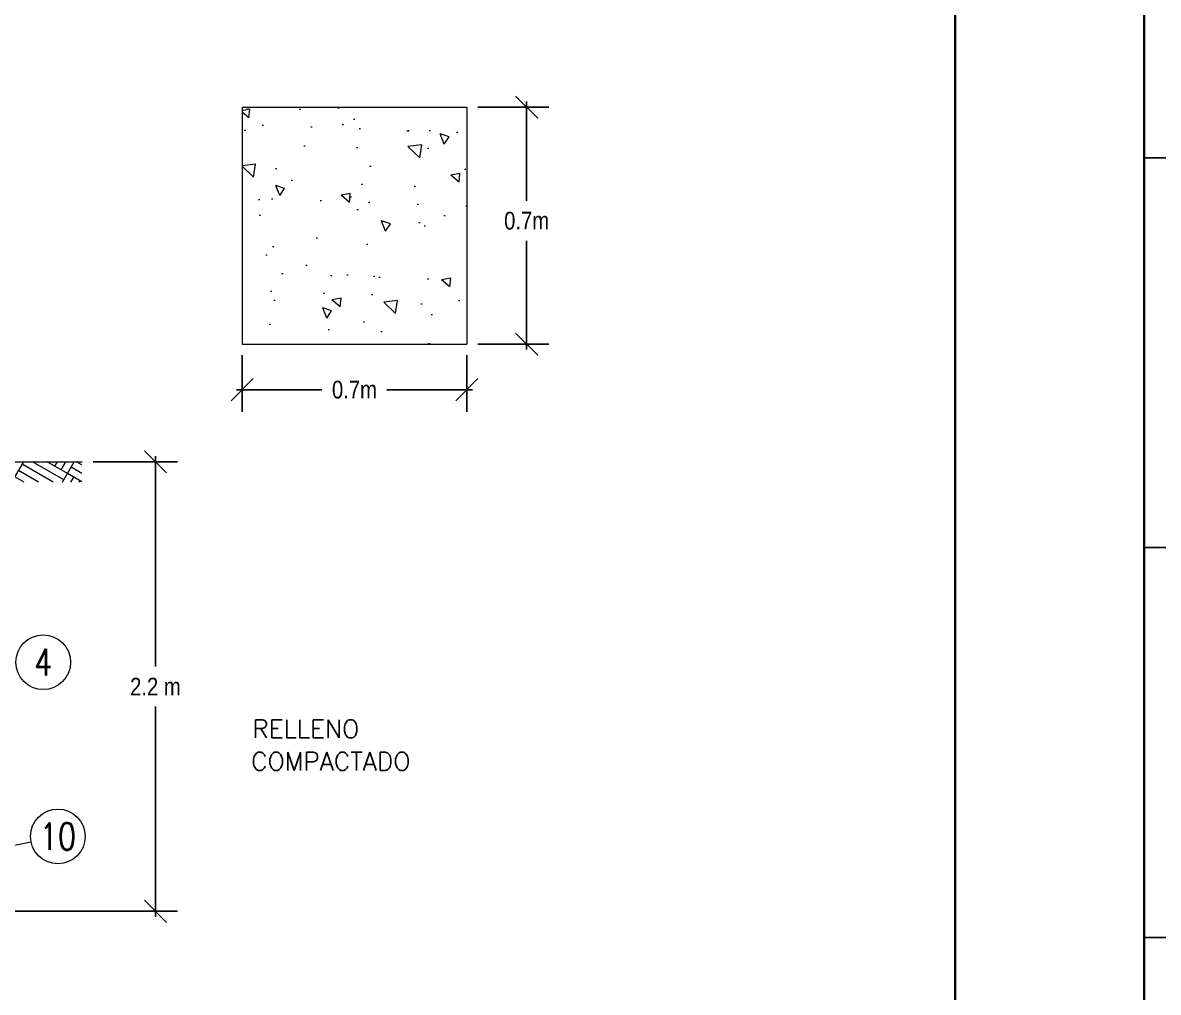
# Model space of a CAD drawing. Header units: millimetres. Extents: x 1804 to 3757, y 2643 to 7323.
# Drawn here: x 2133.9 to 2236.7, y 2748.1 to 2835.9 of the extents above; entities that cross this region are included whole.
import ezdxf
from ezdxf.enums import TextEntityAlignment as Align

# ---------------------------------------------------------------- set-up
doc = ezdxf.new("R2010")
doc.units = ezdxf.units.MM
doc.layers.add('_Cajetin Linea 2', color=2, linetype='Continuous')
doc.layers.add('TEXTO', color=7, linetype='Continuous')
for name, color, linetype, lineweight in [('_Cajetin Linea 3', 5, 'Continuous', 30), ('DIBUJO', 7, 'Continuous', 20), ('POSTE', 7, 'Continuous', 13)]:
    doc.layers.add(name, color=color, linetype=linetype, lineweight=lineweight)
doc.styles.add('ROMANS', font='romans.shx')
doc.styles.add('texto50', font='ARIALN.TTF', dxfattribs={"height": 0.06})
doc.dimstyles.new('ELECTRICO', dxfattribs={"dimtxt": 1.4, "dimasz": 2, "dimexe": 2, "dimexo": 1, "dimgap": 1, "dimtad": 0, "dimtih": 1, "dimtoh": 1, "dimdsep": 46, "dimtxsty": 'ROMANS', "dimblk1": 'OBLIQUE', "dimblk2": 'OBLIQUE', "dimsah": 1, "dimcen": 0.09, "dimdle": 0.5, "dimclrd": 7, "dimclrt": 7, "dimadec": 0, "dimazin": 0, "dimtfac": 0.1125, "dimtofl": 0, "dimtmove": 2, "dimatfit": 2, "dimfxl": 1, "dimtolj": 1, "dimlwd": -1, "dimarcsym": 0})

# ---------------------------------------------------------------- blocks, each defined once
blk = doc.blocks.new('_Oblique')
at = {"color": 0, "lineweight": -2}
blk.add_line((-0.5, -0.5), (0.5, 0.5), dxfattribs=at)
blk = doc.blocks.new('*D367')
at = {"layer": 'Defpoints', "color": 0, "transparency": 16777216}
for p in [(2153.76, 2806.79), (2174.11, 2806.79), (2153.76, 2802.66)]:
    blk.add_point(p, dxfattribs=at)
at = {"layer": 'TEXTO', "color": 0, "lineweight": -2, "transparency": 16777216}
for p, q in [((2153.76, 2805.79), (2153.76, 2800.66)), ((2174.11, 2805.79), (2174.11, 2800.66))]:
    blk.add_line(p, q, dxfattribs=at)
at = {"layer": 'TEXTO', "color": 7, "transparency": 16777216}
for p, q in [((2153.26, 2802.66), (2160.99, 2802.66)), ((2174.61, 2802.66), (2166.87, 2802.66))]:
    blk.add_line(p, q, dxfattribs=at)
at = {"layer": 'TEXTO', "color": 7, "transparency": 16777216, "xscale": 2, "yscale": 2, "zscale": 2, "rotation": 180}
blk.add_blockref('_Oblique', (2153.76, 2802.66), dxfattribs=at)
at = {"layer": 'TEXTO', "color": 7, "transparency": 16777216, "xscale": 2, "yscale": 2, "zscale": 2}
blk.add_blockref('_Oblique', (2174.11, 2802.66), dxfattribs=at)
at = {"layer": 'TEXTO', "color": 7, "lineweight": 15, "transparency": 16777216, "insert": (2163.93, 2802.66), "char_height": 0.06, "attachment_point": 5, "style": 'texto50'}
blk.add_mtext('\\A1;{\\H26.667x;0.7m}', dxfattribs=at)
blk = doc.blocks.new('*D368')
at = {"layer": 'Defpoints', "color": 0, "transparency": 16777216}
for p in [(2174.11, 2828.24), (2174.11, 2806.79), (2179.52, 2806.79)]:
    blk.add_point(p, dxfattribs=at)
at = {"layer": 'TEXTO', "color": 7, "transparency": 16777216}
for p, q in [((2179.52, 2828.74), (2179.52, 2819.77)), ((2179.52, 2806.29), (2179.52, 2816.13))]:
    blk.add_line(p, q, dxfattribs=at)
at = {"layer": 'TEXTO', "color": 0, "lineweight": -2, "transparency": 16777216}
for p, q in [((2175.11, 2828.24), (2181.52, 2828.24)), ((2175.11, 2806.79), (2181.52, 2806.79))]:
    blk.add_line(p, q, dxfattribs=at)
at = {"layer": 'TEXTO', "color": 7, "transparency": 16777216, "xscale": 2, "yscale": 2, "zscale": 2}
for p, rotation in [((2179.52, 2828.24), 90), ((2179.52, 2806.79), 270)]:
    blk.add_blockref('_Oblique', p, dxfattribs=dict(at, rotation=rotation))
at = {"layer": 'TEXTO', "color": 7, "lineweight": 15, "transparency": 16777216, "insert": (2179.52, 2817.95), "char_height": 0.06, "attachment_point": 5, "style": 'texto50'}
blk.add_mtext('\\A1;{\\H26.667x;0.7m}', dxfattribs=at)
blk = doc.blocks.new('CAJETIN ARMADO')
at = {"layer": '_Cajetin Linea 2', "color": 3}
for points in [[(1389.95, 5670.96), (1376.45, 5670.96)], [(1389.95, 5635.68), (1376.45, 5635.68)], [(1389.95, 5600.39), (1376.45, 5600.39)]]:
    blk.add_lwpolyline(points, dxfattribs=at)
at = {"layer": '_Cajetin Linea 3', "ltscale": 0.1}
blk.add_lwpolyline([(1569.36, 5499.82), (1376.45, 5499.82), (1376.45, 5776.82), (1569.36, 5776.82)], close=True, dxfattribs=at)
blk = doc.blocks.new('*D369')
at = {"layer": 'Defpoints', "color": 0, "transparency": 16777216}
for p in [(2139.26, 2796.14), (2122.9, 2755.45), (2145.91, 2755.45)]:
    blk.add_point(p, dxfattribs=at)
at = {"layer": 'TEXTO', "color": 0, "lineweight": -2, "transparency": 16777216}
for p, q in [((2140.26, 2796.14), (2147.91, 2796.14)), ((2123.9, 2755.45), (2147.91, 2755.45))]:
    blk.add_line(p, q, dxfattribs=at)
at = {"layer": 'TEXTO', "color": 7, "transparency": 16777216}
for p, q in [((2145.91, 2796.64), (2145.91, 2777.6)), ((2145.91, 2754.95), (2145.91, 2773.99))]:
    blk.add_line(p, q, dxfattribs=at)
at = {"layer": 'TEXTO', "color": 7, "transparency": 16777216, "xscale": 2, "yscale": 2, "zscale": 2}
for p, rotation in [((2145.91, 2796.14), 90), ((2145.91, 2755.45), 270)]:
    blk.add_blockref('_Oblique', p, dxfattribs=dict(at, rotation=rotation))
at = {"layer": 'TEXTO', "color": 7, "lineweight": 15, "transparency": 16777216, "insert": (2145.91, 2775.79), "char_height": 0.06, "attachment_point": 5, "style": 'texto50'}
blk.add_mtext('\\A1;{\\H26.667x;2.2 m}', dxfattribs=at)

msp = doc.modelspace()

# ---------------------------------------------------------------- hatches: boundary and pattern name
at = {"layer": 'DIBUJO', "linetype": 'Continuous', "lineweight": 15}
h = msp.add_hatch(dxfattribs=at)
h.set_pattern_fill('AR-CONC', scale=1.32, angle=90, style=0)
h.set_pattern_definition([(140, (-202.854, 3128.3166), (0.828328, 9.467834), [0.99, -10.89]), (85, (-202.854, 3128.317), (-9.928936, -1.831518), [0.792, -8.712]), (190.4514, (-202.785, 3129.106), (-9.100602, 7.636324), [0.84137, -9.255076]), (136.1842, (-205.494, 3128.317), (2.18485, 14.08758), [1.485, -16.335]), (186.6356, (-205.312, 3129.49), (-12.858356, 12.33755), [1.26206, -13.88261]), (81.1842, (-205.494, 3128.317), (-12.858366, 12.33754), [1.188, -13.068]), (111, (-204.834, 3129.6366), (5.31457, 7.879173), [0.99, -10.89]), (56, (-204.834, 3129.637), (-9.57198, 3.211762), [0.792, -8.712]), (161.4514, (-204.391, 3130.293), (-4.257403, 11.09094), [0.84137, -9.255076]), (127.5, (-202.8537, 3128.3166), (-4.394199, 0.16051), [0, -8.6064, 0, -8.844, 0, -8.745]), (97.5, (-202.8537, 3128.3166), (-5.206235, 3.472518), [0, -5.0424, 0, -8.4084, 0, -3.333]), (57.5, (-202.8537, 3125.373), (0.2977243, 7.046456), [0, -3.3, 0, -10.296, 0, -13.662]), (47.5, (-202.8537, 3124.053), (-1.321386, 7.698057), [0, -4.29, 0, -6.8376, 0, -9.702])])
h.paths.add_polyline_path([(2153.755, 2828.24), (2153.755, 2806.79), (2174.105, 2806.79), (2174.105, 2828.24)])
h = msp.add_hatch(dxfattribs=at)
h.set_pattern_fill('AR-PARQ1', color=8, scale=0.33, angle=60, style=0)
h.set_pattern_definition([(150, (-319.243, 3061.4296), (-5.4094606, -1.4494606), [3.96, -3.96]), (150, (-318.913, 3062.0012), (-5.4094606, -1.4494606), [3.96, -3.96]), (150, (-318.583, 3062.5728), (-5.4094606, -1.4494606), [3.96, -3.96]), (150, (-318.253, 3063.1444), (-5.4094606, -1.4494606), [3.96, -3.96]), (150, (-317.923, 3063.716), (-5.4094606, -1.4494606), [3.96, -3.96]), (150, (-317.593, 3064.2875), (-5.4094606, -1.4494606), [3.96, -3.96]), (150, (-317.263, 3064.859), (-5.4094606, -1.4494606), [3.96, -3.96]), (60, (-322.6724, 3063.4096), (5.4094606, 1.4494606), [3.96, -3.96]), (60, (-323.244, 3063.7396), (5.4094606, 1.4494606), [3.96, -3.96]), (60, (-323.8155, 3064.0696), (5.4094606, 1.4494606), [3.96, -3.96]), (60, (-324.387, 3064.3996), (5.4094606, 1.4494606), [3.96, -3.96]), (60, (-324.9587, 3064.7296), (5.4094606, 1.4494606), [3.96, -3.96]), (60, (-325.5303, 3065.0596), (5.4094606, 1.4494606), [3.96, -3.96]), (60, (-326.102, 3065.3896), (5.4094606, 1.4494606), [3.96, -3.96])])
h.paths.add_polyline_path([(2139.244, 2796.144), (2122.903, 2796.144), (2122.903, 2779.539), (2124.534, 2779.76), (2124.534, 2794.3), (2139.244, 2794.3)])
h.paths.add_polyline_path([(2124.534, 2779.76), (2122.903, 2779.539), (2122.903, 2769.136), (2124.534, 2769.006)])
h.paths.add_polyline_path([(2124.534, 2769.006), (2122.903, 2769.136), (2122.903, 2758.379), (2124.534, 2758.575)])
h.paths.add_polyline_path([(2124.534, 2758.575), (2122.903, 2758.379), (2122.903, 2755.445), (2115.774, 2755.445), (2115.776, 2754.559), (2115.219, 2754.557), (2115.222, 2753.641), (2124.534, 2753.641)])
h.paths.add_polyline_path([(2112.992, 2754.551), (2112.435, 2754.549), (2112.432, 2755.44), (2107.977, 2755.427), (2107.977, 2755.445), (2105.303, 2755.445), (2105.303, 2796.144), (2084.692, 2796.144), (2084.692, 2757.713), (2081.103, 2757.713), (2081.103, 2756.323), (2086.387, 2756.323), (2086.387, 2794.408), (2103.811, 2794.408), (2103.811, 2753.641), (2112.995, 2753.641)])
h.paths.add_polyline_path([(2081.103, 2757.713), (2065.896, 2757.713), (2065.896, 2796.096), (2046.955, 2796.044), (2046.955, 2794.408), (2064.395, 2794.408), (2064.395, 2756.323), (2081.103, 2756.323)])

# ---------------------------------------------------------------- linework, layer by layer
at = {"layer": 'DIBUJO', "color": 7, "linetype": 'Continuous', "lineweight": 15}
for p, q in [((2174.105, 2828.24), (2174.105, 2806.79)), ((2079.192, 2796.131), (2139.261, 2796.144)), ((2118.374, 2758.528), (2134.645, 2761.751))]:
    msp.add_line(p, q, dxfattribs=at)
for points in [[(2153.755, 2828.24), (2153.755, 2821.09)], [(2153.755, 2828.24), (2174.105, 2828.24)], [(2153.755, 2821.09), (2153.755, 2806.79), (2174.105, 2806.79)]]:
    msp.add_lwpolyline(points, dxfattribs=at)
at = {"layer": 'DIBUJO', "color": 7, "lineweight": 15}
for centre in [(2135.75, 2777.993), (2137.073, 2762.232)]:
    msp.add_circle(centre, 2.475, dxfattribs=at)

# ---------------------------------------------------------------- block references
at = {"layer": 'POSTE', "lineweight": 15}
for p in [(648.976, -2847.311), (858.976, -2847.311)]:
    msp.add_blockref('CAJETIN ARMADO', p, dxfattribs=at)

# ---------------------------------------------------------------- texts
at = {"layer": 'DIBUJO', "color": 7, "lineweight": 15, "style": 'ROMANS', "width": 0.8}
for s, p in [('4', (2135.75, 2777.993)), ('10', (2137.073, 2762.232))]:
    msp.add_text(s, height=2.42, dxfattribs=at).set_placement(p, align=Align.MIDDLE_CENTER)
at = {"layer": 'DIBUJO', "color": 7, "lineweight": 15, "style": 'ROMANS'}
for s, p in [('RELLENO', (2154.683, 2771.139)), ('COMPACTADO', (2154.577, 2768.199))]:
    msp.add_text(s, height=1.65, dxfattribs=at).set_placement(p)

# ---------------------------------------------------------------- dimensions: what is measured, and where the dimension line sits
at = {"layer": 'TEXTO', "color": 7, "lineweight": 15}
for base, p1, p2, angle, text, picture, middle, dimtype in [((2179.521, 2806.79), (2174.105, 2828.24), (2174.105, 2806.79), 270, '{\\H26.667x;0.7m}', '*D368', (2179.521, 2817.948), 161), ((2145.909, 2755.445), (2139.261, 2796.144), (2122.903, 2755.445), 90, '{\\H26.667x;2.2 m}', '*D369', (2145.909, 2775.795), 160)]:
    dim = msp.add_linear_dim(base=base, p1=p1, p2=p2, angle=angle, text=text, dimstyle='ELECTRICO', override={"dimtxsty": 'texto50'}, dxfattribs=at)
    dim.commit()
    dim.dimension.update_dxf_attribs({"geometry": picture, "text_midpoint": middle, "dimtype": dimtype})
at = {"layer": 'TEXTO', "lineweight": 15}
dim = msp.add_linear_dim(base=(2153.755, 2802.665), p1=(2174.105, 2806.79), p2=(2153.755, 2806.79), angle=180, text='{\\H26.667x;0.7m}', dimstyle='ELECTRICO', override={"dimtxsty": 'texto50'}, dxfattribs=at)
dim.commit()
dim.dimension.update_dxf_attribs({"geometry": '*D367', "text_midpoint": (2163.93, 2802.665), "dimtype": 161})

doc.saveas('drawing.dxf')
